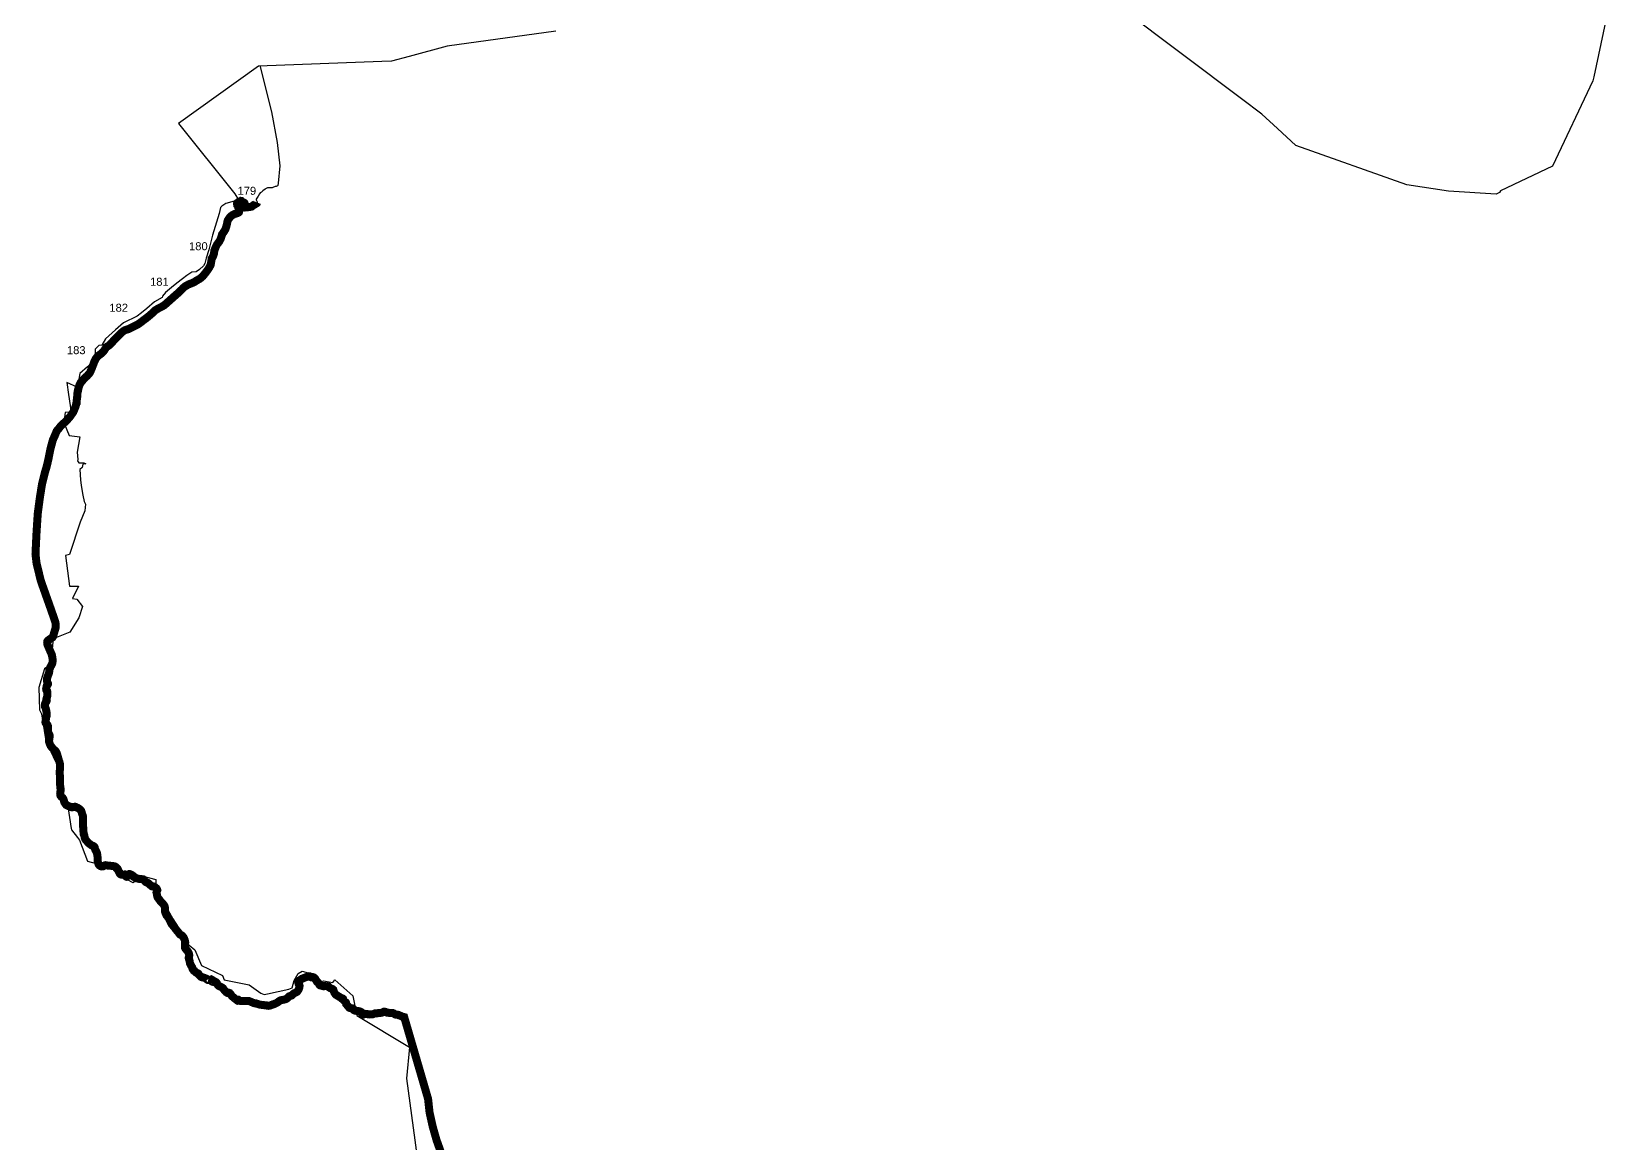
# Model space of a CAD drawing. Header units: metres. Extents: x 291186 to 378809, y 1824167 to 1998918.
# Drawn here: x 291186 to 301019, y 1983004 to 1989947 of the extents above; entities that cross this region are included whole.
import ezdxf

# ---------------------------------------------------------------- set-up
doc = ezdxf.new("R2010")
doc.units = ezdxf.units.M
for name, color, linetype in [('ARTIFICIALLY PROTECTED', 10, 'Continuous'), ('COASTLINE', 5, 'Continuous'), ('DISTRICT BOUNDRY', 86, 'Continuous')]:
    doc.layers.add(name, color=color, linetype=linetype)
doc.styles.get("Standard").update_dxf_attribs({"font": 'arial.ttf'})

msp = doc.modelspace()

# ---------------------------------------------------------------- linework, layer by layer
at = {"layer": 'ARTIFICIALLY PROTECTED', "const_width": 50, "flags": 128}
for points in [[(292595.5690158689, 1988878.459312689), (292594.1449726903, 1988874.782753117), (292583.9168973816, 1988868.7359739), (292576.2818571687, 1988864.416839789), (292568.2146489812, 1988858.370060572), (292562.0201777662, 1988853.475054247), (292545.8857341424, 1988850.307693027), (292543.5281177014, 1988850.065496269)], [(292315.024716879, 1988533.835763825), (292312.1544428791, 1988529.740122882), (292311.1291747702, 1988521.449860182), (292308.5191693606, 1988506.56270854)], [(292226.2728924021, 1988396.554533774), (292215.8197870416, 1988390.706899214), (292205.9400620094, 1988384.000160563), (292192.2678313853, 1988377.123454142), (292181.3152343695, 1988372.621073083), (292168.732552072, 1988368.149918727), (292158.6664171335, 1988362.560965107), (292147.1458162446, 1988356.091088258), (292139.7434818641, 1988350.176930017), (292124.3762317663, 1988334.723554812), (292110.6875700394, 1988321.312183961), (292088.0288341942, 1988301.567869767), (292059.455528107, 1988276.274496415), (292016.643268222, 1988238.243716694), (292003.1833064401, 1988230.064756304)], [(291926.7983794098, 1988175.895160863), (291904.6848953904, 1988157.551709705), (291890.9211356221, 1988147.913489575), (291870.2133684172, 1988131.33427359), (291849.2203594496, 1988116.800677083), (291822.1472702605, 1988103.775498285), (291791.4131243009, 1988087.755929152), (291781.4882205485, 1988085.977999661), (291769.5970887569, 1988081.486407044), (291764.7418986661, 1988078.493481689)], [(291684.0248197348, 1987998.843852096), (291683.5731557213, 1987998.319955704), (291675.482281083, 1987990.386487661), (291667.3337553561, 1987984.452086523), (291653.1111262836, 1987975.755792596), (291648.4504434536, 1987967.559597134), (291640.9079927815, 1987955.921636901), (291636.0358139114, 1987949.560629435), (291627.7544124975, 1987940.341938435), (291613.8450561789, 1987929.531103696), (291605.8457518054, 1987924.065454121), (291598.5810623515, 1987917.865613961), (291589.9595099223, 1987906.542209306), (291584.6076663211, 1987897.390664138), (291577.3837834779, 1987881.564757877), (291576.1929287788, 1987877.38025424), (291563.3990603177, 1987844.463961435), (291560.3764660005, 1987836.687376903), (291551.860063793, 1987817.654272209), (291546.762834429, 1987810.496680526), (291532.4021864447, 1987794.778389481), (291527.7520476451, 1987790.969260828), (291517.9422496842, 1987782.349968737), (291511.0255195627, 1987774.975292867), (291501.8665553886, 1987762.341645428), (291494.665790536, 1987756.03347576), (291485.4167300263, 1987737.876493165), (291481.1743998134, 1987723.754965601), (291473.8262877769, 1987689.960594377), (291469.4006348617, 1987644.716135735), (291469.2989534852, 1987616.368017234)]]:
    msp.add_lwpolyline(points, dxfattribs=at)
at = {"layer": 'COASTLINE', "flags": 128}
msp.add_lwpolyline([(292614.4145827857, 1989727.628433744), (292647.584135917, 1989593.222851012), (292685.4494089027, 1989444.319540879), (292720.5556799461, 1989254.066304426), (292736.7546729696, 1989106.994197904), (292728.2446762587, 1989000.434035214), (292727.1770308273, 1988995.82400358), (292726.7561869348, 1988992.457876667), (292725.7291766626, 1988988.764936474), (292724.443109285, 1988985.625405482), (292722.7953651114, 1988983.104471128), (292719.602496455, 1988981.195806196), (292714.2052700851, 1988979.860147737), (292708.6469294453, 1988978.108910811), (292703.506658985, 1988976.20814635), (292698.3150108989, 1988974.256011725), (292694.2542128248, 1988972.714872612), (292689.7199001149, 1988971.428053431), (292685.6590342603, 1988970.554726446), (292680.8786105221, 1988970.092394972), (292675.9439861262, 1988970.143765136), (292671.2663176397, 1988971.01709212), (292668.0266126515, 1988971.438758398), (292663.7412577511, 1988971.210910175), (292660.7599320632, 1988970.59446821), (292657.4053391122, 1988969.358164163), (292652.6260676428, 1988967.071063238), (292648.3056702192, 1988964.686078552), (292645.7050676503, 1988962.907001869), (292644.0796910448, 1988961.510020705), (292642.7468551159, 1988960.04805731), (292641.5115553396, 1988958.488620569), (292639.6911742096, 1988957.611428851), (292637.2531093013, 1988956.864201596), (292635.5301965432, 1988956.669289104), (292633.4109033686, 1988956.135784986), (292631.9480644236, 1988954.089049914), (292630.7452992916, 1988951.554982309), (292629.9650778526, 1988949.508213036), (292628.2422328751, 1988946.519338216), (292625.5440941537, 1988944.732497867), (292622.8760499783, 1988943.296835175), (292619.2677545822, 1988941.087678726), (292615.3220478123, 1988938.650195237), (292610.6300776385, 1988933.877592375), (292601.9327976342, 1988918.044902278), (292593.5719005169, 1988906.480988013), (292589.8232656966, 1988900.84150805), (292589.3910704732, 1988895.226636551), (292591.40787252, 1988890.475594722), (292595.2974387882, 1988884.140872282), (292595.8736718372, 1988879.245865957)], dxfattribs=at)
at = {"layer": 'COASTLINE', "const_width": 50, "flags": 128}
msp.add_lwpolyline([(292595.8736718372, 1988879.245865957), (292594.1449726903, 1988874.782753117), (292583.9168973816, 1988868.7359739), (292576.2818571687, 1988864.416839789), (292568.2146489812, 1988858.370060572), (292562.0201777662, 1988853.475054247), (292545.8857341424, 1988850.307693027), (292519.905844636, 1988847.63879197), (292518.2396000287, 1988848.241122907), (292516.7151315861, 1988850.189831437), (292515.8642838558, 1988853.662087112), (292514.517096929, 1988858.445280775), (292514.1271102928, 1988861.641762248), (292514.694351196, 1988863.555045406), (292515.8997347092, 1988865.078592552), (292517.5303377206, 1988866.862115522), (292517.9557752102, 1988870.405236172), (292518.026676917, 1988873.487741602), (292517.1758291867, 1988875.578180081), (292515.5450081838, 1988877.491449006), (292513.0633394507, 1988878.377239844), (292510.9362065004, 1988878.093779944), (292508.525439474, 1988877.704043931), (292506.2230686774, 1988879.502141261), (292503.4244949289, 1988883.381681957), (292498.7301588651, 1988888.434102747), (292493.5791563349, 1988889.268864369), (292478.1651448083, 1988881.239770481), (292472.5650856541, 1988876.861905008), (292470.2349482013, 1988871.645551143), (292471.3534076389, 1988863.541581203), (292476.1068738732, 1988859.256719608), (292477.8777543583, 1988856.275950037), (292478.808168954, 1988847.687041069), (292479.5538085791, 1988838.931025118), (292480.858677923, 1988833.342071498), (292482.9086691623, 1988829.227035346), (292483.9339372712, 1988824.569573996), (292482.9055355358, 1988819.714419435), (292478.4316977853, 1988815.243265078), (292471.8141324883, 1988812.076188514), (292464.3577362376, 1988809.747464955), (292454.7465766252, 1988807.310686187), (292442.6278890482, 1988800.96412208), (292433.8665962047, 1988794.443690424), (292425.9378398129, 1988787.25009132), (292418.2950336559, 1988776.351644571), (292413.0681445724, 1988767.85317064), (292410.3585930668, 1988760.28845199), (292409.4265435354, 1988754.140605855), (292406.9970564966, 1988742.744012064), (292405.1329574339, 1988734.733195622), (292402.4300274175, 1988725.97717967), (292400.4727097772, 1988719.084134026), (292395.8999039257, 1988708.443684746), (292386.9451437039, 1988694.446151388), (292381.3528465158, 1988686.621613473), (292377.0654186717, 1988680.380628074), (292375.2945109377, 1988674.791688687), (292372.2120306239, 1988663.670029365), (292367.5446709974, 1988650.701525467), (292360.4610945592, 1988637.194894669), (292352.631851247, 1988625.923862398), (292345.5464491308, 1988617.800123138), (292338.09005288, 1988602.803121787), (292328.4856237523, 1988578.369948747), (292327.4533254204, 1988570.053924728), (292325.8635413009, 1988557.8231766), (292321.012387665, 1988543.64756279), (292316.3521400084, 1988535.729885612), (292312.1544428791, 1988529.740122882), (292311.1291747702, 1988521.449860182), (292307.3077580673, 1988499.652966684), (292305.2477392229, 1988488.335635204), (292298.2521768174, 1988475.742207563), (292290.8889991443, 1988463.446529525), (292277.4674586441, 1988444.816698359), (292265.8942128291, 1988430.433015646), (292256.5736902668, 1988418.696230124), (292247.5328234372, 1988410.778552945), (292236.9683255536, 1988402.537730381), (292215.8197870416, 1988390.706899214), (292205.9400620094, 1988384.000160563), (292192.2678313853, 1988377.123454142), (292181.3152343695, 1988372.621073083), (292168.732552072, 1988368.149918727), (292158.6664171335, 1988362.560965107), (292147.1458162446, 1988356.091088258), (292139.7434818641, 1988350.176930017), (292124.3762317663, 1988334.723554812), (292110.6875700394, 1988321.312183961), (292088.0288341942, 1988301.567869767), (292059.455528107, 1988276.274496415), (292016.643268222, 1988238.243716694), (292000.8977485264, 1988228.675934556), (291980.0179860974, 1988218.289113284), (291961.4572708081, 1988207.392118278), (291944.5100462043, 1988191.577942287), (291931.5783324071, 1988179.860200215), (291904.6848953904, 1988157.551709705), (291890.9211356221, 1988147.913489575), (291870.2133684172, 1988131.33427359), (291849.2203594496, 1988116.800677083), (291822.1472702605, 1988103.775498285), (291791.4131243009, 1988087.755929152), (291781.4882205485, 1988085.977999661), (291769.5970887569, 1988081.486407044), (291757.5276858287, 1988074.046364251), (291749.8252676799, 1988066.673549305), (291720.1247007518, 1988037.343647775), (291696.1344188636, 1988012.890079171), (291683.5731557213, 1987998.319955704), (291675.482281083, 1987990.386487661), (291667.3337553561, 1987984.452086523), (291653.1111262836, 1987975.755792596), (291648.4504434536, 1987967.559597134), (291640.9079927815, 1987955.921636901), (291636.0358139114, 1987949.560629435), (291627.7544124975, 1987940.341938435), (291613.8450561789, 1987929.531103696), (291605.8457518054, 1987924.065454121), (291598.5810623515, 1987917.865613961), (291589.9595099223, 1987906.542209306), (291584.6076663211, 1987897.390664138), (291577.3837834779, 1987881.564757877), (291576.1929287788, 1987877.38025424), (291563.3990603177, 1987844.463961435), (291560.3764660005, 1987836.687376903), (291551.860063793, 1987817.654272209), (291546.762834429, 1987810.496680526), (291532.4021864447, 1987794.778389481), (291527.7520476451, 1987790.969260828), (291517.9422496842, 1987782.349968737), (291511.0255195627, 1987774.975292867), (291501.8665553886, 1987762.341645428), (291494.665790536, 1987756.03347576), (291485.4167300263, 1987737.876493165), (291481.1743998134, 1987723.754965601), (291476.8405156414, 1987709.497066035), (291475.3156384649, 1987700.536155089), (291473.8537388016, 1987692.169338777), (291472.6427931286, 1987685.526754283), (291472.3963614735, 1987668.598480631), (291471.3118544759, 1987660.250278552), (291470.4162849104, 1987651.542123941), (291467.8165740616, 1987638.514202608), (291467.0136724215, 1987624.028066688), (291460.689747787, 1987602.648377771), (291447.6346410014, 1987571.153495356), (291428.7267841938, 1987543.708801059), (291414.7719395817, 1987527.511465502), (291391.3609394919, 1987504.115820351), (291377.7858201963, 1987491.986741953), (291370.9422854734, 1987485.754632571), (291357.1271365849, 1987467.836558824), (291344.2706888508, 1987452.870916526), (291331.9803674111, 1987423.362926396), (291319.8196411471, 1987396.33585944), (291304.2613992507, 1987338.522946592), (291291.9619834126, 1987275.62100924), (291280.7754945668, 1987228.727575082), (291270.0387995038, 1987193.290045696), (291252.6658462126, 1987123.529978714), (291239.3675622943, 1987040.964399941), (291225.5152779461, 1986937.528695607), (291217.5311541027, 1986813.2980337), (291211.3833408499, 1986684.265731961), (291218.2738632975, 1986625.171546626), (291244.8916513967, 1986516.451684733), (291309.7006073022, 1986333.710338472), (291335.2573822662, 1986260.028628586), (291338.2918798333, 1986242.367948246), (291336.4707265731, 1986221.441636515), (291329.8704670048, 1986199.832738729), (291321.4346547124, 1986170.116707911), (291316.4274305802, 1986162.610159494), (291304.5925869222, 1986155.331392852), (291289.1154367438, 1986144.186030568), (291284.7910503508, 1986137.589470345), (291284.3355725691, 1986130.993289758), (291285.9293658716, 1986118.93793928), (291301.8559308996, 1986081.977309087), (291313.0086946849, 1986056.501815659), (291316.6502433386, 1986039.214697431), (291319.1534764715, 1986021.017970645), (291316.8776032961, 1986003.276048137), (291309.3663881646, 1985987.125940606), (291304.5774295916, 1985979.724551442), (291301.5656680203, 1985971.441646805), (291298.7107848197, 1985964.879633485), (291296.9980064728, 1985955.179166931), (291296.9161568881, 1985949.286832031), (291296.7047121275, 1985945.978681376), (291294.8120715067, 1985938.775949891), (291288.6219872424, 1985922.987697982), (291284.4384604389, 1985910.855614465), (291283.0074425062, 1985905.796133128), (291282.5980459884, 1985899.527868196), (291282.6220627381, 1985894.273930417), (291284.2171465874, 1985885.217955932), (291286.4607344361, 1985881.608927259), (291289.7522104554, 1985874.863764042), (291289.7522104554, 1985873.713543842), (291286.9930585298, 1985867.776561052), (291282.9055272554, 1985863.534201391), (291281.0801200437, 1985858.671207095), (291280.3206838151, 1985854.358121945), (291279.2667509131, 1985850.192774071), (291277.7950161442, 1985842.500930734), (291279.0349206253, 1985835.208990602), (291281.4193479836, 1985831.63450903), (291284.3256433462, 1985828.372241511), (291285.9602452655, 1985821.851752386), (291285.9602452655, 1985817.809839483), (291285.9009868178, 1985812.301013747), (291285.2333719613, 1985804.723119642), (291284.7087167666, 1985800.037391285), (291284.6133351625, 1985796.796522683), (291283.4688122854, 1985792.173528982), (291281.3227825653, 1985784.010969506), (291279.4349568185, 1985777.87556314), (291279.1349529282, 1985776.052898552), (291279.4063846208, 1985774.545873035), (291280.0397252366, 1985773.189561446), (291281.1556674558, 1985771.764925831), (291281.6683717638, 1985769.20298814), (291280.8239176093, 1985766.550624936), (291279.4366282559, 1985763.235174486), (291277.7048553262, 1985760.699756084), (291275.1099788914, 1985757.916793146), (291274.5343971355, 1985757.14868979), (291273.6974404712, 1985755.513094495), (291272.3146767937, 1985752.566889586), (291270.9405717468, 1985749.325641518), (291270.8108785747, 1985745.190335213), (291270.9556421441, 1985741.299065676), (291271.0038402951, 1985735.249559012), (291271.4950668307, 1985728.76917293), (291273.6061176587, 1985724.387389783), (291275.5219236962, 1985719.625273343), (291276.750018221, 1985715.354111405), (291278.3212779438, 1985709.498312746), (291278.9117193867, 1985703.752111289), (291279.9441181441, 1985698.28722733), (291280.7792145289, 1985694.997931727), (291280.8283428197, 1985691.364996418), (291280.4844729704, 1985688.321163844), (291280.9754176454, 1985685.267304534), (291281.4175158901, 1985681.241605624), (291281.4175158901, 1985677.559560642), (291281.1227743316, 1985674.319360489), (291280.042064679, 1985670.490029158), (291278.2725442578, 1985666.048384264), (291276.945967663, 1985657.584183594), (291276.356512732, 1985652.871162604), (291275.2757748934, 1985645.310705063), (291273.8511953914, 1985638.290283251), (291273.4589019027, 1985634.105393909), (291274.2939982875, 1985630.423348927), (291276.5562109191, 1985627.021952995), (291281.2605862573, 1985623.254403195), (291284.748821686, 1985619.341608114), (291287.0592101611, 1985615.33989789), (291288.6095917548, 1985611.301162881), (291288.6095917548, 1985607.143819643), (291289.0157430011, 1985603.956990167), (291289.6523483825, 1985597.899554102), (291289.9447684747, 1985596.474344522), (291289.5618157535, 1985594.585323665), (291287.846323644, 1985593.057664152), (291287.8557284754, 1985591.095314284), (291287.880308105, 1985585.966691471), (291289.1479731373, 1985580.718972185), (291290.3812669602, 1985578.582844623), (291290.5773110929, 1985575.145326107), (291291.1250837257, 1985574.196556076), (291291.5765018507, 1985571.591776405), (291292.833184307, 1985568.237633178), (291293.8081231384, 1985564.4143392), (291296.0403611307, 1985557.27415759), (291297.4366798148, 1985556.467992622), (291298.3274297916, 1985555.503935708), (291299.3261992718, 1985552.873402737), (291299.8298992608, 1985548.703928338), (291299.3704903489, 1985548.263098647), (291299.3798495431, 1985543.248853917), (291298.4917280543, 1985536.122030113), (291298.4917280543, 1985532.793823053), (291297.4508877439, 1985527.99635958), (291297.2624741852, 1985526.789710402), (291296.4062670859, 1985523.235849647), (291295.9713562847, 1985518.237201797), (291295.7261094356, 1985515.295073036), (291296.0773358447, 1985512.993986923), (291296.5846566167, 1985511.628928608), (291297.0298582929, 1985510.480535307), (291297.7366050413, 1985508.861537317), (291299.4117459408, 1985503.931367898), (291300.9091582042, 1985498.494018352), (291302.9312538484, 1985493.437215433), (291303.826132852, 1985491.400010254), (291305.1428725143, 1985488.454809472), (291305.9266420962, 1985486.762879566), (291307.0866109304, 1985485.102295655), (291309.4769398897, 1985483.090216241), (291311.5997349269, 1985480.458581554), (291312.7276266918, 1985477.665188299), (291314.6373727278, 1985475.10363461), (291317.5530249752, 1985472.321594884), (291325.0855762381, 1985464.642691263), (291332.3362411268, 1985458.201516117), (291337.8950945429, 1985452.162903752), (291341.605055612, 1985446.413971609), (291345.1498464093, 1985439.248155015), (291347.7278555811, 1985431.438223751), (291348.9363044269, 1985423.950342712), (291353.2925716965, 1985411.422057088), (291357.4818366006, 1985395.238578224), (291360.1404296985, 1985388.797403079), (291362.2350762436, 1985381.390048817), (291364.571390009, 1985372.935988661), (291365.1642999328, 1985358.719164886), (291365.1642999328, 1985347.676166233), (291363.4956129158, 1985334.145903912), (291361.6374191712, 1985321.544188448), (291362.1715448797, 1985317.108616486), (291363.1179969766, 1985311.867425981), (291364.1353235797, 1985293.455617598), (291364.6768904062, 1985275.425157091), (291364.1331532536, 1985256.737682269), (291365.3590210803, 1985240.787051236), (291366.3139081913, 1985225.924057934), (291368.2241615762, 1985218.807948351), (291369.1790205011, 1985211.037128468), (291367.8889448452, 1985205.369562221), (291366.6721529277, 1985199.996867342), (291365.9516046632, 1985192.730513165), (291365.5210627002, 1985187.298411655), (291365.5210627002, 1985187.298411655), (291366.0598672936, 1985180.935843274), (291367.8895931244, 1985174.535642634), (291372.8961690139, 1985168.878174234), (291377.6332298624, 1985164.835906321), (291382.2099402541, 1985160.525049886), (291385.8155565542, 1985154.824032741), (291387.3224111454, 1985150.36003036), (291389.1046716627, 1985145.069085379), (291389.5890208012, 1985141.411829902), (291391.4756295683, 1985134.256580709), (291394.0593570281, 1985130.156470402), (291395.889082859, 1985127.30596183), (291398.8257850397, 1985123.123627241), (291403.9332978901, 1985117.118442592), (291409.6915394468, 1985113.891454975), (291414.8578175138, 1985111.740129897), (291419.0554254897, 1985110.126636089), (291424.7060526951, 1985108.029099827), (291429.9799732993, 1985105.124802438), (291434.0161315624, 1985103.565097446), (291438.1060970011, 1985103.08104077), (291442.1960624397, 1985103.242392995), (291446.9318267298, 1985104.640759985), (291453.5116353657, 1985105.930240889), (291458.0321427673, 1985106.575635568), (291461.7454016047, 1985105.930240889), (291465.189596378, 1985103.778915811), (291469.3333689923, 1985101.466238508), (291474.0870032401, 1985100.09748239), (291479.6837950839, 1985096.655353731), (291484.419559374, 1985093.697281749), (291488.4019104615, 1985090.792984361), (291491.7384626975, 1985087.888701195), (291494.6445011567, 1985084.500361352), (291497.5526817559, 1985079.640765128), (291499.1133435228, 1985074.746494887), (291501.2121334177, 1985067.754688384), (291502.9892640733, 1985060.089142117), (291505.2528296353, 1985055.096808977), (291507.4021289376, 1985049.224939096), (291508.7506060958, 1985043.67885991), (291508.8585023076, 1985035.695103446), (291508.1534924877, 1985023.68660744), (291508.3190212488, 1985017.010629534), (291508.157571536, 1985009.642329764), (291507.5117726846, 1985002.489171035), (291507.6723768159, 1984996.490110943), (291507.5109271031, 1984989.498290217), (291507.6723768159, 1984983.851061888), (291509.5063869269, 1984977.223090786), (291510.1738326671, 1984974.038016347), (291510.7466860128, 1984966.91544983), (291510.1059042789, 1984960.916119514), (291510.7692348554, 1984952.540865235), (291511.6861835388, 1984945.425281877), (291511.578794676, 1984940.023374353), (291512.7115075968, 1984934.309343784), (291514.9773280431, 1984930.630868605), (291516.7033573842, 1984926.641820615), (291516.8749074944, 1984923.910667852), (291517.5672035433, 1984920.380828047), (291518.1617037778, 1984916.644724026), (291519.3483366184, 1984911.469747846), (291521.1822339852, 1984906.456493672), (291522.8846715997, 1984902.50586017), (291525.4266595714, 1984898.818201198), (291529.942346582, 1984893.74673124), (291535.0357355153, 1984888.493944746), (291542.3546106528, 1984881.116215578), (291547.2854506172, 1984876.134193619), (291554.2609932803, 1984870.968065158), (291559.9195671129, 1984866.48443454), (291562.5204351738, 1984865.13062608), (291565.6089783276, 1984864.534952633), (291570.4436192923, 1984862.353618459), (291575.7537307889, 1984859.4293956), (291578.9228381272, 1984856.801018454), (291580.8584292326, 1984854.0702946), (291582.2162888413, 1984848.68918445), (291583.0001600329, 1984844.016386658), (291583.9807168053, 1984839.338153092), (291588.6554825555, 1984831.241221299), (291594.3484533817, 1984821.162281832), (291598.0089486987, 1984803.859978152), (291599.4253332353, 1984786.902361182), (291598.8311182355, 1984775.957885865), (291599.7042657922, 1984766.867604427), (291603.0224290722, 1984754.472891964), (291604.5168934494, 1984750.217405896), (291605.1730647684, 1984747.812866625), (291606.9228831384, 1984744.916476846), (291609.9850441464, 1984741.03642872), (291614.8332425239, 1984737.470897412), (291618.460674908, 1984735.352961918), (291622.2883973075, 1984734.31463297), (291625.2007020005, 1984735.411913332), (291629.0142096992, 1984734.533230035), (291634.2835077906, 1984734.859532733), (291638.9861252821, 1984737.482669069), (291642.1576481765, 1984739.559312742), (291645.0557663548, 1984740.87088091), (291648.2272892492, 1984741.635970638), (291651.3691455349, 1984741.40168855), (291659.2729525296, 1984739.777909807), (291673.2615531493, 1984737.932094511), (291682.8360087869, 1984737.47513226), (291691.6790213626, 1984737.05307976), (291701.8937882562, 1984735.132771953), (291708.3605426326, 1984733.099378356), (291713.0084791809, 1984730.2030028), (291717.7792414275, 1984726.115147708), (291723.9876515617, 1984719.867400762), (291726.294764576, 1984715.201028984), (291728.6018775903, 1984708.83280012), (291729.9250154867, 1984704.911393486), (291732.3969323541, 1984700.629308805), (291734.0998209455, 1984699.531345668), (291735.7477749191, 1984697.335405171), (291735.9125505863, 1984694.974755981), (291736.2970647243, 1984692.394528385), (291737.6943601267, 1984689.398767254), (291739.8464780343, 1984687.413373989), (291742.1641326325, 1984685.207406756), (291743.7414407984, 1984684.239603344), (291748.0406648642, 1984682.576092929), (291752.5384604973, 1984682.229323969), (291757.8677913284, 1984682.308213481), (291765.4194058147, 1984683.363740612), (291767.4377773461, 1984683.497770061), (291769.5438392428, 1984681.17621803), (291770.7578407411, 1984678.694480004), (291771.309667291, 1984676.433358612), (291774.0136117486, 1984673.400135889), (291776.1657578422, 1984672.462586304), (291777.8212374921, 1984671.083846116), (291779.4215288498, 1984669.594811834), (291780.4449926283, 1984669.292175078), (291781.4478524019, 1984669.776018419), (291782.6236054259, 1984670.743719323), (291784.1105888496, 1984671.987887915), (291785.4502349449, 1984672.794480864), (291786.1675556451, 1984673.455141536), (291788.7183038999, 1984674.47764733), (291789.9978097859, 1984675.030611148), (291790.9315009849, 1984675.790950621), (291791.7960236093, 1984677.657203508), (291791.9688604876, 1984679.220620526), (291792.6604898616, 1984681.467036038), (291793.1100574104, 1984683.056821239), (291794.4976540661, 1984684.378061314), (291796.5110088884, 1984685.616309162), (291800.9823910937, 1984685.616309162), (291804.8542272905, 1984684.504403079), (291810.4379409769, 1984681.853058259), (291814.7661020815, 1984679.319255617), (291819.0214961363, 1984676.394474788), (291823.9845527596, 1984672.159224209), (291825.3455727114, 1984669.403948294), (291825.9039384257, 1984668.113486049), (291827.2998527115, 1984666.962544768), (291830.0218926152, 1984665.741857228), (291832.1157781369, 1984665.672096746), (291834.4650574868, 1984665.002211232), (291836.2099714836, 1984663.362989245), (291838.8622227195, 1984661.514500037), (291840.8165027196, 1984660.258939367), (291842.8639384498, 1984659.567044022), (291845.6846005295, 1984659.026489967), (291849.1116306179, 1984658.209664306), (291854.1997199517, 1984657.143127628), (291857.5499142376, 1984656.061946829), (291859.3297225682, 1984655.748045995), (291861.2840025683, 1984656.0270737), (291863.4127824238, 1984656.061946829), (291865.2972737561, 1984655.085385419), (291867.2515537562, 1984654.841245066), (291869.2058337562, 1984655.085385419), (291873.0446050886, 1984654.980751808), (291876.204872784, 1984654.243365402), (291879.8283185176, 1984654.243365402), (291882.6999454559, 1984654.243365402), (291884.0581540291, 1984653.66163309), (291885.4551456458, 1984652.420597243), (291887.6059993454, 1984650.651619691), (291890.6347316942, 1984646.991164192), (291892.5012685106, 1984644.386616429), (291895.909905428, 1984641.739083767), (291896.8800507128, 1984640.575619145), (291897.5106348193, 1984639.12902279), (291898.9897825202, 1984637.228408777), (291900.9900903451, 1984635.990981565), (291902.901202301, 1984634.836054999), (291907.1181704779, 1984633.171642112), (291909.3557673132, 1984632.357448919), (291913.0973531341, 1984630.593610961), (291916.0977021273, 1984628.794473204), (291918.3567861069, 1984626.289808797), (291922.1020924868, 1984622.964843615), (291926.0973527866, 1984619.854308358), (291928.8153338987, 1984617.314358374), (291930.9684946903, 1984615.621063126), (291933.3750762864, 1984613.498751581), (291936.1278108021, 1984611.029074083), (291938.5639031959, 1984609.935775867), (291941.281856122, 1984609.688847939), (291943.7174411668, 1984609.547734076), (291947.9445896703, 1984609.040011821), (291950.2729435284, 1984608.380708286), (291957.7387076308, 1984604.609924035), (291960.3235990034, 1984602.214301696), (291966.3415423881, 1984597.521411212), (291969.8177264493, 1984592.961208873), (291971.9679277053, 1984588.55026997), (291972.4771933149, 1984586.34481474), (291971.2889256832, 1984583.913139282), (291969.8177264493, 1984581.4249301), (291968.7992234161, 1984577.918801), (291967.6318353581, 1984573.417417633), (291967.2073023655, 1984571.225524715), (291968.3281780948, 1984565.845970966), (291969.873703951, 1984559.30408757), (291971.51069355, 1984548.009858468), (291974.9654299072, 1984539.559922785), (291979.9657203067, 1984533.199757977), (291986.150078616, 1984525.436831482), (291992.3322102271, 1984515.2605621), (291997.8779853146, 1984509.263834468), (292006.8923079254, 1984500.868100048), (292013.8017806399, 1984491.8730086), (292017.1655887894, 1984487.148311086), (292019.3475275413, 1984479.152664762), (292019.3475275413, 1984467.124194145), (292020.0823379488, 1984454.131279536), (292021.9915484497, 1984447.952833316), (292024.4462154526, 1984440.229771985), (292030.2775998174, 1984427.720899829), (292037.3689007612, 1984419.180111963), (292043.914717017, 1984409.730716933), (292047.4603815819, 1984403.370552125), (292051.4605744411, 1984396.283512965), (292054.6425825473, 1984388.015281647), (292058.8346942429, 1984379.136713671), (292064.8349976246, 1984369.596466458), (292073.65368084, 1984360.419656423), (292080.3813253251, 1984351.697135746), (292088.860761204, 1984340.040251695), (292100.5886679026, 1984326.047891962), (292114.0602765976, 1984308.938995152), (292127.6973937972, 1984301.488504593), (292136.0614923463, 1984290.767079446), (292140.1696941614, 1984283.376692413), (292143.2372105194, 1984274.763640937), (292145.136133111, 1984266.73451527), (292146.6817717114, 1984259.019944665), (292144.8680837448, 1984250.355849281), (292144.4656150909, 1984242.196447159), (292144.8680837448, 1984237.944371575), (292144.4656150909, 1984231.508800024), (292144.8105841962, 1984227.429098963), (292147.5731274585, 1984221.658748006), (292151.5402862633, 1984217.349214247), (292155.7949146249, 1984211.545696838), (292160.7434272446, 1984206.307246443), (292165.3430528976, 1984199.067232003), (292168.7395004968, 1984192.035389668), (292170.6368164833, 1984186.978856973), (292171.3292350667, 1984183.924329214), (292171.7841204649, 1984177.881214029), (292171.1591322355, 1984172.587546929), (292170.2209594541, 1984170.412228797), (292169.5661692517, 1984168.652131309), (292168.933956078, 1984166.756637331), (292168.6400882871, 1984164.78597839), (292168.7981556735, 1984162.439167517), (292169.7016032374, 1984160.041611406), (292170.6273459694, 1984157.988164337), (292170.8750450051, 1984156.29144151), (292170.8298627618, 1984154.08004135), (292171.0556612341, 1984151.688103055), (292172.5660672681, 1984149.615171408), (292173.6057098411, 1984146.555836504), (292174.1832702577, 1984143.554229999), (292174.5298177821, 1984141.18757899), (292175.2229128308, 1984136.338820174), (292175.6860096852, 1984131.644970872), (292176.6678990352, 1984128.123851447), (292179.8445799773, 1984123.217378455), (292182.7354261539, 1984115.986793414), (292185.5655595717, 1984110.907135226), (292188.2237298788, 1984107.088513301), (292190.2452618019, 1984103.4519513), (292191.2563647576, 1984098.951883987), (292191.978196726, 1984095.416667369), (292193.2624235037, 1984092.436134573), (292195.9991499445, 1984088.880541051), (292197.468336886, 1984086.971752692), (292198.702479749, 1984085.368336909), (292199.803845347, 1984083.215248071), (292201.9982788785, 1984081.86423206), (292204.2731161743, 1984080.040237488), (292206.7339288081, 1984079.533763708), (292208.3534903632, 1984077.679315958), (292212.4293192444, 1984072.660011018), (292218.7040432737, 1984069.476918468), (292222.9396460493, 1984067.911268546), (292226.0217741425, 1984066.167984071), (292228.3356968221, 1984064.606001277), (292229.4381097357, 1984061.938590858), (292230.8306416951, 1984059.039228614), (292234.7181185274, 1984055.038120096), (292237.7932733059, 1984051.616869805), (292243.4211779002, 1984045.988954686), (292246.0904017925, 1984044.020557794), (292251.3124036867, 1984041.701067999), (292257.3466712626, 1984041.121195551), (292261.2341480949, 1984039.613530028), (292265.1796318247, 1984038.569768154), (292269.9646089637, 1984036.762950344), (292274.6990203232, 1984034.825628522), (292278.5532376127, 1984033.226741036), (292280.2985462142, 1984031.010078619), (292282.6983349715, 1984028.575388028), (292284.9245821991, 1984026.752811887), (292288.415171216, 1984024.935882007), (292292.3784685315, 1984024.172769182), (292296.5599258989, 1984024.063755096), (292300.5595832231, 1984024.86320595), (292304.903364071, 1984025.996454664), (292309.692737148, 1984028.100401897), (292313.2246402399, 1984026.357152602), (292317.1290646555, 1984023.795145241), (292315.9755504275, 1984022.541284138), (292314.3943692138, 1984020.961027893), (292313.8719970895, 1984019.838445919), (292313.6650550868, 1984018.781315063), (292313.5730839951, 1984017.494394177), (292313.6650550868, 1984016.299377925), (292314.3013552382, 1984015.29073096), (292316.0102192729, 1984014.196536737), (292319.1086275453, 1984013.221696228), (292321.748025941, 1984012.490569401), (292324.4380746743, 1984012.681504053), (292327.7622814191, 1984012.918803469), (292331.0760593242, 1984013.735264218), (292334.5293581927, 1984013.868001135), (292337.3193264847, 1984012.622168532), (292340.3467059029, 1984010.664451902), (292342.7804870404, 1984007.579559489), (292344.9174690375, 1984004.376010256), (292346.4608245676, 1984000.282598878), (292348.12292794, 1983996.485808216), (292350.1411902809, 1983992.926302747), (292354.7797408734, 1983988.157985376), (292362.6958221065, 1983984.44061215), (292370.1350516912, 1983981.676404618), (292377.1202039586, 1983977.658513762), (292382.8426774137, 1983972.797324638), (292388.8607661951, 1983964.29489437), (292395.6323809232, 1983957.05076968), (292402.5947306735, 1983948.758147083), (292409.8699456145, 1983944.362682064), (292414.9248042131, 1983944.267364073), (292419.6935461854, 1983944.839272022), (292424.748404784, 1983943.123562397), (292428.7541502956, 1983938.929584991), (292432.3783693908, 1983933.496487918), (292435.5257368378, 1983927.968087076), (292440.5012516965, 1983922.405026439), (292448.1312163033, 1983916.304703425), (292457.5500890928, 1983908.111182406), (292467.8899214717, 1983900.283743017), (292470.1132091637, 1983898.431072446), (292471.6488699013, 1983897.158373879), (292473.0721246587, 1983896.297439934), (292474.3455987293, 1983896.858922923), (292474.8325127987, 1983898.318773003), (292474.0834120622, 1983899.778637307), (292474.054183125, 1983900.873784425), (292474.4660377347, 1983901.814576699), (292475.1132177027, 1983902.387878435), (292476.2311047595, 1983902.549586219), (292477.36367675, 1983902.402584315), (292478.3811087131, 1983901.808816659), (292481.3449285814, 1983899.08214183), (292483.1492305922, 1983898.109349335), (292484.4312450369, 1983897.065388348), (292485.5945398255, 1983895.950230425), (292486.8765260841, 1983895.096080527), (292488.3959516551, 1983894.455464548), (292490.4139039494, 1983893.814848569), (292492.1944733034, 1983893.648760311), (292494.5522084694, 1983893.696234416), (292498.1608124911, 1983893.411517784), (292504.1015587423, 1983893.059330463), (292510.0629653707, 1983893.704440695), (292516.4040663219, 1983893.666495544), (292524.7196566734, 1983894.235715475), (292534.3262528206, 1983894.539290905), (292539.4331287803, 1983893.893448222), (292544.5400047401, 1983893.247605541), (292548.9833951001, 1983891.787641681), (292552.0876942577, 1983890.753494096), (292555.313728979, 1983889.293530236), (292559.3919408335, 1983887.590222474), (292562.6788292438, 1983885.886928935), (292567.3886905509, 1983883.929169638), (292572.1364339136, 1983881.921717553), (292576.8841772763, 1983880.096752062), (292580.6580361281, 1983879.610092702), (292586.2579284378, 1983879.062604477), (292590.7013469838, 1983878.150128843), (292594.4269231264, 1983876.380246399), (292598.5625781574, 1983875.107306053), (292602.0963763939, 1983874.251122363), (292605.286248409, 1983872.995433692), (292610.5745720864, 1983871.265117744), (292617.148377093, 1983870.230970158), (292622.6265338389, 1983869.561809982), (292627.8003657681, 1983869.196822572), (292632.7307265695, 1983868.710163212), (292637.4784699322, 1983868.101846122), (292641.3740643479, 1983867.006869672), (292644.2348923777, 1983866.885197721), (292648.43481161, 1983867.189370488), (292652.2086704618, 1983866.824368856), (292656.8132850462, 1983865.929258675), (292659.9842160335, 1983864.306093689), (292665.1272969787, 1983863.455869151), (292671.1984600982, 1983864.306093689), (292678.2363766572, 1983865.774662052), (292682.0260196988, 1983867.088648015), (292684.5008679158, 1983868.518574333), (292687.401100048, 1983869.059634069), (292690.1466753062, 1983869.755261984), (292691.8481545949, 1983870.566844477), (292692.6988660533, 1983871.648949727), (292694.2456602819, 1983872.576472577), (292696.4498378298, 1983872.924293645), (292698.8640155672, 1983873.493641577), (292700.87483679, 1983873.841462645), (292702.8470008409, 1983874.59507496), (292705.6316419689, 1983875.872609115), (292709.6919838656, 1983878.075475883), (292714.7963935457, 1983880.239686383), (292719.2917871739, 1983882.438442899), (292725.2427649625, 1983886.155560123), (292730.0779132763, 1983890.12050128), (292735.9049006167, 1983894.271285499), (292742.7857363011, 1983897.988416944), (292752.5974987297, 1983900.358424421), (292759.9122305173, 1983901.163805983), (292766.7930380156, 1983902.712602455), (292773.4258928038, 1983905.004828062), (292779.8727760128, 1983907.854625518), (292784.7134206068, 1983911.148216262), (292789.1766539483, 1983915.546810191), (292791.2842660779, 1983918.706369787), (292793.7638495518, 1983921.184452677), (292797.3725945039, 1983923.611776105), (292803.2651144181, 1983925.105887756), (292807.4803950494, 1983926.282983884), (292810.951789364, 1983927.955685213), (292814.1752309685, 1983931.301102092), (292817.8945779934, 1983935.080185965), (292821.8082960413, 1983938.56158245), (292827.3253495406, 1983941.783094474), (292833.5242800394, 1983944.63289193), (292839.1294713271, 1983947.50820423), (292844.0886100889, 1983950.296049259), (292848.7997961405, 1983955.561977177), (292853.0134419807, 1983962.386827861), (292855.926949744, 1983967.776660635), (292858.4065050319, 1983973.600160404), (292859.8825454178, 1983981.49762149), (292861.0180837931, 1983987.710878288), (292860.1422867474, 1983992.52492042), (292857.8276480569, 1983996.026029041), (292855.4504645143, 1983999.464630564), (292853.8865331653, 1984003.528416848), (292853.0687148311, 1984007.297786877), (292854.2572925094, 1984012.54946403), (292856.5719311999, 1984017.1759422), (292859.8874566403, 1984021.677363506), (292866.5811087451, 1984026.491405638), (292876.0319205761, 1984032.882816884), (292886.4940761827, 1984036.579439744), (292894.0009522952, 1984039.455349381), (292901.7034678031, 1984042.587403008), (292907.9592213852, 1984044.963170525), (292913.2140318453, 1984047.213881178), (292918.4062974533, 1984048.401757825), (292923.410900319, 1984047.964122803), (292928.0401495139, 1984046.151047172), (292931.2723569809, 1984042.985428868), (292933.8692226224, 1984041.63965602), (292937.4297976095, 1984041.402427715), (292941.5046835096, 1984042.311817106), (292945.0652584967, 1984042.588583461), (292948.39825929, 1984041.374551967), (292952.8955977559, 1984038.785278976), (292956.5519207658, 1984035.369447388), (292958.3006116936, 1984033.145190251), (292958.9122208625, 1984031.106434839), (292959.3912992091, 1984029.430604601), (292960.9084417097, 1984027.714894975), (292962.7882541572, 1984026.03007623), (292964.6613301379, 1984023.7248372), (292965.9788308236, 1984020.253495896), (292967.118195653, 1984018.173765979), (292968.7188252433, 1984015.094406048), (292970.3194266475, 1984013.174819459), (292972.2401934303, 1984011.735122407), (292975.1613114279, 1984010.535370122), (292977.242146807, 1984008.175858718), (292978.8427482112, 1984005.576416767), (292980.6834666029, 1984001.737215145), (292982.8843463826, 1983998.017993018), (292984.8536777351, 1983995.764992572), (292986.0541499278, 1983993.76540543), (292987.7347997231, 1983992.205743105), (292989.8156069161, 1983990.965997655), (292993.0968863019, 1983990.286142294), (292996.8983674858, 1983989.566293767), (293002.1004136543, 1983988.406534648), (293007.8701833067, 1983986.320774467), (293012.0317976927, 1983985.640919106), (293014.7528792706, 1983986.560719235), (293024.2661513956, 1983986.366428116), (293034.3550109133, 1983985.84670186), (293042.3637115173, 1983983.351978855), (293047.2521314716, 1983977.84280659), (293052.4525710351, 1983973.892841537), (293059.8372042347, 1983971.086279934), (293066.7018047525, 1983968.175781614), (293071.5902247067, 1983964.329753278), (293074.3015539102, 1983957.134396924), (293076.0697214009, 1983950.793659806), (293078.8779542554, 1983944.764761285), (293082.7262806598, 1983938.943750422), (293086.8866548594, 1983933.2266905), (293098.4526890544, 1983925.9328588), (293117.597755658, 1983914.658043165), (293127.2753524732, 1983910.324402573), (293129.9272936626, 1983909.263403247), (293132.5354619113, 1983907.170247459), (293133.0671636193, 1983904.556440966), (293132.325053024, 1983902.22873067), (293139.465679561, 1983895.743636999), (293146.7578061339, 1983888.667136577), (293150.033955658, 1983885.07607178), (293151.8305628763, 1983881.168162128), (293151.7248933627, 1983876.943379176), (293152.0419300894, 1983874.302891609), (293156.2692461654, 1983869.761249581), (293160.1924910992, 1983864.663486379), (293166.3220839071, 1983859.171281342), (293168.013021612, 1983855.79146067), (293170.4437304696, 1983852.411639998), (293173.6527126288, 1983850.301289425), (293178.4756281954, 1983848.926190152), (293185.133624943, 1983847.764383018), (293190.9461810243, 1983847.341908989), (293194.6450931606, 1983845.229510403), (293197.7099036575, 1983842.905881913), (293200.4576492418, 1983839.737305366), (293200.9860531815, 1983836.674343771), (293202.6003248216, 1983835.223425307), (293206.0520452711, 1983833.631293424), (293210.1011691187, 1983832.702533233), (293215.0796153269, 1983831.906467291), (293220.8545993993, 1983831.508427209), (293227.4261213356, 1983830.77869417), (293232.0726767672, 1983830.247988283), (293237.3166074108, 1983828.32414922), (293240.8347060157, 1983827.130028975), (293243.2243477937, 1983825.272537037), (293245.2157206399, 1983823.348697974), (293248.401928468, 1983822.685297838), (293249.7958979161, 1983821.358511787), (293250.2605450035, 1983819.235659795), (293250.8579484015, 1983816.71476772), (293251.0570828675, 1983813.862168466), (293251.6545144516, 1983810.346183298), (293253.7920037975, 1983807.752046274), (293257.2653429499, 1983808.405775232), (293261.1817104868, 1983810.860334404), (293264.5006746256, 1983812.717826342), (293266.5584256271, 1983813.712919436), (293267.8793368252, 1983813.90368342), (293270.2775753496, 1983813.565007303), (293272.5715536631, 1983812.601075314), (293275.1001244975, 1983812.496868372), (293277.9481278731, 1983812.471069083), (293281.1023163448, 1983812.497124374), (293283.9697680972, 1983812.210544617), (293287.0456275269, 1983811.481337804), (293289.4078160892, 1983810.90425293), (293291.2975782135, 1983810.117317718), (293293.1873685238, 1983810.0648658), (293295.7857843981, 1983810.091091759), (293298.2529941946, 1983809.907481602), (293300.851410069, 1983809.409088827), (293302.2981156227, 1983809.489302715), (293304.0304022676, 1983810.171305646), (293305.605185247, 1983810.722164561), (293307.1275139815, 1983810.984466817), (293309.5684543765, 1983810.617232281), (293311.6419613817, 1983810.197531605), (293313.6957099636, 1983810.015002345), (293316.1398071965, 1983810.174249667), (293319.3681531742, 1983810.961184879), (293322.0978314984, 1983812.194032503), (293324.8537228521, 1983813.53182663), (293327.5364995837, 1983814.6876035), (293330.2924191234, 1983815.867999206), (293333.2582965735, 1983816.287699882), (293336.8278629116, 1983816.3401518), (293340.8876974594, 1983815.6788139), (293343.87499631, 1983815.80495166), (293347.1147576393, 1983816.940291055), (293350.5648714838, 1983817.865381888), (293353.9308217734, 1983817.781271085), (293358.3561448733, 1983818.750337332), (293363.7416822482, 1983819.381068799), (293369.4638456568, 1983819.675413942), (293374.412363016, 1983820.59483287), (293379.7839435551, 1983822.82830327), (293384.0755238325, 1983825.098967838), (293388.0305344483, 1983826.78094212), (293392.5746053904, 1983826.78094212), (293397.4973277715, 1983825.393312982), (293402.0923027257, 1983823.122292855), (293406.7271609452, 1983821.270845404), (293412.4174177416, 1983821.268996502), (293415.3205812234, 1983820.343919892), (293418.8969122141, 1983819.629077622), (293424.3492223492, 1983819.117458089), (293432.1056577768, 1983819.184857666), (293437.9061220413, 1983819.319671041), (293442.7623253367, 1983818.847831339), (293447.6185004461, 1983816.893030284), (293451.7327904488, 1983814.668616702), (293454.2283272288, 1983812.713815648), (293459.1011039236, 1983809.269212306), (293464.0247564444, 1983809.13439893), (293469.487974582, 1983809.066985132), (293474.2767286521, 1983808.123291504), (293479.0654827222, 1983806.707743951), (293482.5052804713, 1983803.944076867), (293487.4699859786, 1983802.422885919), (293492.4346914859, 1983800.90169497), (293495.4023728435, 1983799.620975015), (293498.6398511025, 1983797.329133411), (293501.8098519501, 1983795.778786705), (293505.3283169736, 1983794.289140863), (293509.2402593002, 1983794.154327488), (293514.6360282124, 1983792.941007109), (293663.7649224558, 1983282.339929191), (293672.9305935958, 1983197.896392369), (293692.5856799716, 1983109.407779134), (293716.6476612472, 1983025.149042757), (293744.3457497218, 1982947.543122412)], dxfattribs=at)
at = {"layer": 'DISTRICT BOUNDRY'}
for points in [[(301018.7322395728, 1990007.823382926, 0), (300945.6918414642, 1989663.28477381, 0), (300940.3350213556, 1989638.014309514, 0), (300687.7289092554, 1989106.385018846, 0), (300363.4471987392, 1988951.303781955, 0), (300356.5662474345, 1988942.077869037, 0), (300334.9399134742, 1988932.081115369, 0), (300038.3196432194, 1988950.280103062, 0), (299777.9690616694, 1988989.698981849, 0), (299084.4877543018, 1989234.094729062, 0), (298970.1783712937, 1989340.063818042, 0), (298872.4800145184, 1989430.632764265, 0), (298745.206920322, 1989526.157778468, 0), (297999.2870231547, 1990085.988443324, 0)], [(294462.1540659596, 1989948.120106794, 0), (293782.4817157912, 1989854.848321822, 0), (293546.4564295423, 1989791.081718299, 0), (293434.2748447431, 1989760.513522233, 0), (293373.8214022253, 1989758.368091872, 0), (292605.218979376, 1989729.958452288, 0), (292104.7225462199, 1989372.904727415, 0), (292456.0400721519, 1988933.944962752, 0), (292479.0876480727, 1988895.722600691, 0), (292451.7613752203, 1988887.723209157, 0), (292400.5742126099, 1988871.901760464, 0), (292375.8434036747, 1988856.28940086, 0), (292367.5240490511, 1988846.814754192, 0), (292358.3166546709, 1988809.490746435, 0), (292341.3943943211, 1988756.686335538, 0), (292317.9406471335, 1988674.126512401, 0), (292293.3648236544, 1988582.924727594, 0), (292277.1443303827, 1988530.549763205, 0), (292270.1901479124, 1988498.163081062, 0), (292259.945517928, 1988483.819742169, 0), (292236.1105182102, 1988461.139295727, 0), (292214.6007461661, 1988445.995937669, 0), (292187.5183569703, 1988443.997046246, 0), (292156.082837719, 1988423.568961407, 0), (292129.8331538335, 1988403.055982766, 0), (292094.6882090964, 1988375.615363245, 0), (292060.5501575806, 1988348.455475912, 0), (292023.4518992241, 1988316.700348257, 0), (292023.0263009508, 1988316.180659368, 0), (292005.5822838686, 1988294.937569292, 0), (292002.9239749239, 1988285.340086181, 0), (291955.0518833799, 1988259.136235824, 0), (291907.1221360001, 1988217.336254027, 0), (291874.4633516249, 1988189.134263584, 0), (291846.4845448372, 1988168.591033375, 0), (291760.4850176167, 1988128.645560525, 0), (291710.6046491009, 1988084.720654334, 0), (291647.7082626944, 1988028.626629819, 0), (291625.5830104418, 1987988.85260171, 0), (291607.3995727134, 1987986.200334618, 0), (291584.9918866168, 1987964.329788431, 0), (291584.8315568422, 1987936.391409341, 0), (291573.5213204616, 1987910.743887059, 0), (291558.8391914238, 1987885.623677716, 0), (291553.6406647525, 1987868.778936286, 0), (291535.9216819219, 1987852.629006052, 0), (291489.3692305002, 1987812.420404107, 0), (291479.6106286873, 1987763.521792246, 0), (291471.3553102699, 1987726.948992022, 0), (291471.3247635956, 1987726.812876428, 0), (291471.1571596693, 1987726.885857247, 0), (291407.3000885426, 1987754.632393452, 0), (291418.2321732685, 1987680.93846325, 0), (291434.3845875057, 1987570.900777324, 0), (291396.3097863997, 1987567.622888896, 0), (291388.8302078222, 1987504.914845465, 0), (291420.921774741, 1987425.301410516, 0), (291489.3702519159, 1987416.637996844, 0), (291470.6978380672, 1987319.601640125, 0), (291476.363612672, 1987273.926937936, 0), (291473.4130009931, 1987265.109759391, 0), (291481.8009007411, 1987253.219495959, 0), (291514.252826257, 1987253.635514833, 0), (291525.9258550447, 1987246.971664301, 0), (291506.4102542606, 1987245.337276683, 0), (291503.8136369373, 1987224.692014821, 0), (291488.6282826799, 1987211.279045771, 0), (291491.8037659414, 1987147.739467861, 0), (291496.8347727397, 1987111.938800311, 0), (291506.1147392547, 1987052.276776804, 0), (291514.8076495151, 1987011.505150083, 0), (291524.2288240788, 1986995.235627757, 0), (291520.3007532398, 1986954.393443187, 0), (291490.6824775533, 1986883.602460332, 0), (291424.7200618139, 1986681.252830245, 0), (291399.7412619256, 1986675.656620209, 0), (291424.7937406848, 1986484.006646016, 0), (291480.3261293705, 1986482.967205885, 0), (291443.168414984, 1986407.423624973, 0), (291469.4457514978, 1986403.056923953, 0), (291505.6224500867, 1986357.325758654, 0), (291481.2014655241, 1986286.504241531, 0), (291425.572128454, 1986196.920027316, 0), (291322.5663217143, 1986155.650731192, 0), (291304.8725871763, 1985995.581321099, 0), (291267.5922339485, 1985968.130126868, 0), (291231.859730995, 1985851.539451543, 0), (291236.1101757947, 1985711.523317399, 0), (291248.6860552689, 1985685.797818972, 0), (291273.8717314514, 1985529.414652003, 0), (291290.0003093144, 1985486.630059599, 0), (291338.1632542091, 1985385.700302775, 0), (291342.4198939116, 1985376.780504739, 0), (291362.8963586361, 1985232.618954477, 0), (291374.8720308993, 1985152.111471655, 0), (291379.8912689314, 1985146.593452811, 0), (291412.5657570789, 1985110.670838634, 0), (291414.16304508, 1985108.914634346, 0), (291434.4298061866, 1984969.773360976, 0), (291435.3830914442, 1984963.22892586, 0), (291473.5703526594, 1984913.997143861, 0), (291486.6348002494, 1984897.154566275, 0), (291536.568121917, 1984767.271247378, 0), (291684.9142077008, 1984727.857659823, 0), (291711.2495806348, 1984698.263302308, 0), (291729.9496149998, 1984679.53129252, 0), (291783.269628369, 1984651.647119766, 0), (291819.727308416, 1984632.545899403, 0), (291884.2623306799, 1984670.687371089, 0), (291884.6543171729, 1984672.005406859, 0), (291963.158010727, 1984652.849821134, 0), (291962.8970813383, 1984652.769518663, 0), (291963.7245331815, 1984624.808861575, 0), (291973.854672625, 1984579.49902247, 0), (292068.3814114308, 1984406.449806614, 0), (292102.2935842026, 1984354.605953663, 0), (292139.4041621798, 1984277.924678947, 0), (292170.9378486013, 1984242.801126798, 0), (292206.0660020644, 1984212.897802076, 0), (292248.8323829208, 1984115.584494286, 0), (292378.9865248808, 1984053.233238598, 0), (292390.237159636, 1984025.111085164, 0), (292546.0394190018, 1983994.4093107, 0), (292619.6996393159, 1983942.220211053, 0), (292640.7383854793, 1983933.857948137, 0), (292661.4572542846, 1983938.368807391, 0), (292793.9352760024, 1983967.631205244, 0), (292815.6966510579, 1983975.379918241, 0), (292826.5719766007, 1984022.406731128, 0), (292851.9879302629, 1984064.955031949, 0), (292876.9045082375, 1984079.856226496, 0), (292900.8224426176, 1984074.526528821, 0), (292932.6639392155, 1984062.55638289, 0), (292964.5239155581, 1984045.130308468, 0), (292964.4680970919, 1984030.685002667, 0), (292999.6396425647, 1984015.536053854, 0), (293009.549971651, 1984018.765580434, 0), (293067.7796230337, 1984009.765064552, 0), (293081.3874740325, 1984026.359661911, 0), (293193.1797515209, 1983926.299994865, 0), (293219.0047095905, 1983802.1492001, 0), (293548.5052365088, 1983605.037544855, 0), (293529.2399551627, 1983409.148024254, 0), (293637.2150590434, 1982608.201909385, 0)]]:
    msp.add_polyline3d(points, dxfattribs=at)

# ---------------------------------------------------------------- texts
at = {"layer": 'ARTIFICIALLY PROTECTED', "char_height": 50, "attachment_point": 1}
for s, insert in [('179', (292473.300520522, 1988977.183449669)), ('180', (292170.3889206342, 1988631.051469785)), ('181', (291926.9780982278, 1988409.309900712)), ('182', (291672.7505225113, 1988247.060315295)), ('183', (291407.7035367842, 1987982.053128119))]:
    msp.add_mtext_dynamic_manual_height_columns(s, width=84.3741295307409, gutter_width=1, heights=[74.18822369209585], dxfattribs=dict(at, insert=insert))

doc.saveas('drawing.dxf')
